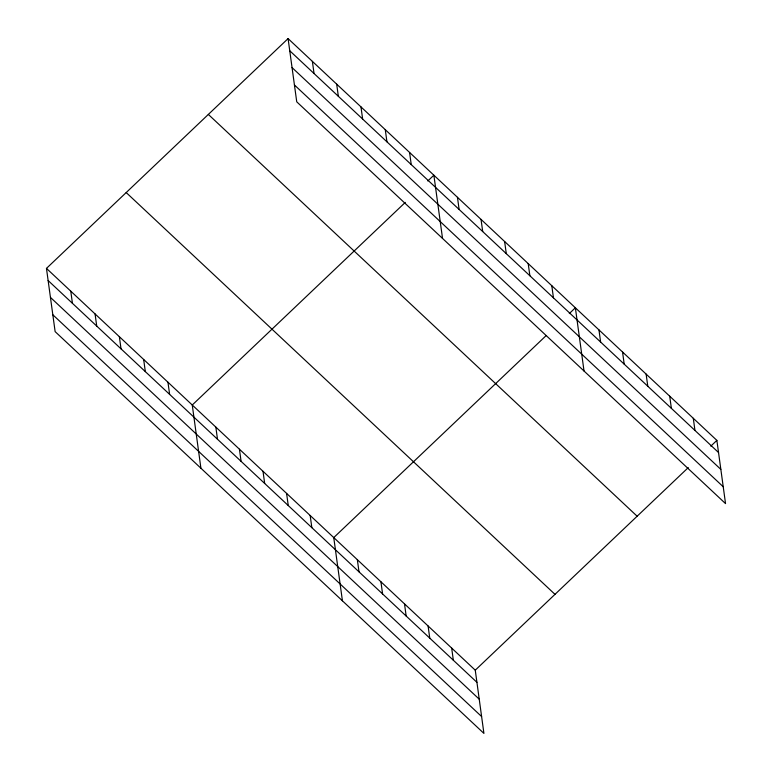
<?xml version="1.0" encoding="UTF-8"?>
<svg xmlns="http://www.w3.org/2000/svg" width="772" height="772" viewBox="0 0 772 772"><rect width="100%" height="100%" fill="white"/><g stroke="black" fill="none" stroke-linecap="round" stroke-linejoin="round"><path stroke-width="1.16" d="M46.465 268.395L475.262 670.183L483.919 733.4L55.13 331.613L46.465 268.395L288.081 38.6L716.87 440.387L725.535 503.605L296.738 101.817L288.081 38.6M405.271 202.409L192.257 405.001L200.913 468.218M427.804 180.976L433.874 175.205L442.53 238.423M545.91 335.82L333.755 537.592L342.421 600.809M569.302 313.567L575.372 307.796L584.028 371.014M475.262 670.183L688.277 467.591M710.809 446.158L716.87 440.387M289.741 50.749L718.539 452.537M292.057 67.598L720.845 469.386M294.431 84.968L723.229 486.756M208.344 114.43L637.141 516.217M126.203 192.566L554.991 594.353M48.134 280.545L476.922 682.332M50.441 297.394L479.229 699.181M52.814 314.754L481.612 716.551M693.295 418.289L694.954 430.438M669.71 396.19L671.37 408.34M646.125 374.092L647.785 386.241M622.541 351.993L624.201 364.143M598.956 329.895L600.616 342.044M551.787 285.698L553.456 297.847M528.202 263.599L529.872 275.749M504.618 241.501L506.287 253.65M481.033 219.402L482.703 231.552M457.458 197.304L459.118 209.453M409.575 152.441L411.235 164.59M385.276 129.677L386.936 141.816M451.678 648.084L453.338 660.234M360.978 106.903L362.637 119.052M428.093 625.986L429.753 638.135M336.679 84.138L338.339 96.278M404.509 603.887L406.168 616.037M312.38 61.364L314.04 73.514M380.924 581.789L382.584 593.938M357.339 559.69L359.009 571.84M310.17 515.493L311.84 527.643M286.586 493.395L288.255 505.544M263.011 471.296L264.671 483.446M239.426 449.198L241.086 461.347M215.842 427.099L217.501 439.249M167.958 382.237L169.618 394.376M143.66 359.462L145.319 371.612M119.361 336.698L121.021 348.847M95.062 313.934L96.722 326.073M70.763 291.16L72.433 303.309"/></g></svg>
